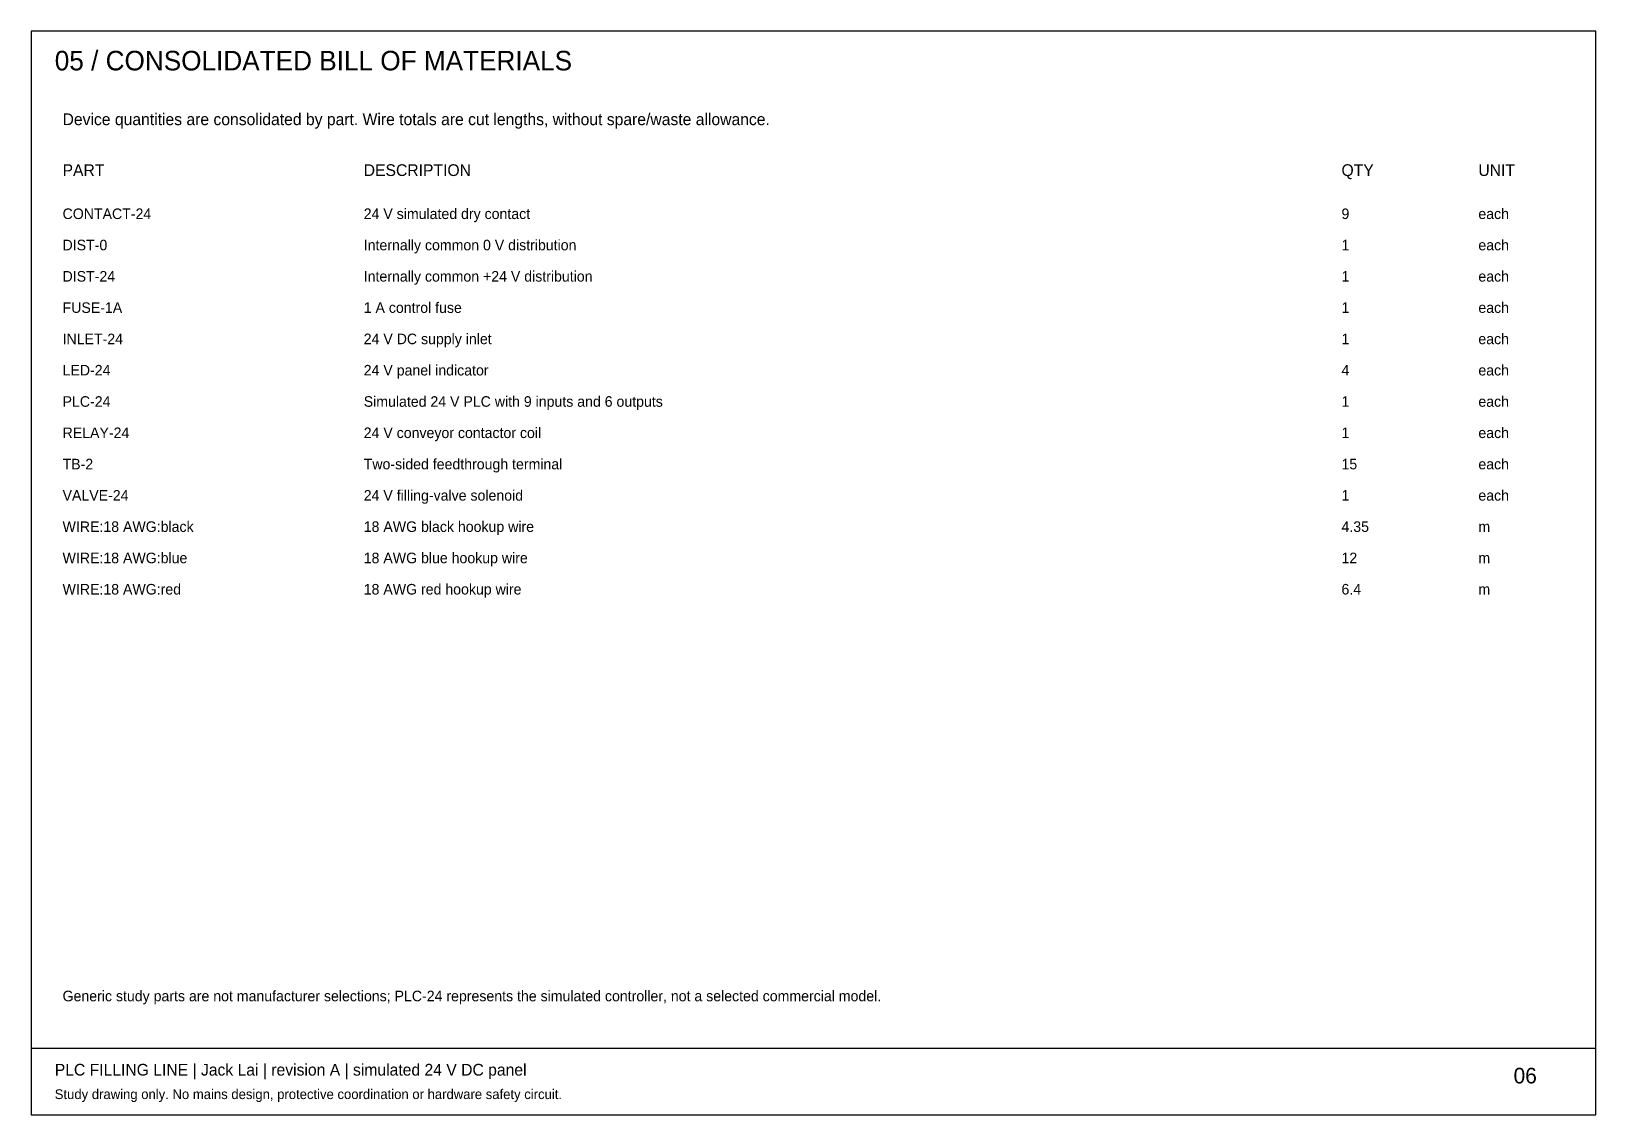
# Paper-space layout 'BOM' of a CAD drawing. Header units: millimetres. Extents: x 10 to 410, y 10 to 287.
import ezdxf

# ---------------------------------------------------------------- set-up
doc = ezdxf.new("R2010")
doc.units = ezdxf.units.MM

psp = doc.layouts.new('BOM')

# ---------------------------------------------------------------- linework, layer by layer
psp.add_line((10, 27), (410, 27))
psp.add_lwpolyline([(10, 10), (410, 10), (410, 287), (10, 287)], close=True)

# ---------------------------------------------------------------- texts
for s, height, p in [('05 / CONSOLIDATED BILL OF MATERIALS', 5, (16, 277)), ('Device quantities are consolidated by part. Wire totals are cut lengths, without spare/waste allowance.', 3, (18, 263)), ('PART', 3, (18, 250)), ('DESCRIPTION', 3, (95, 250)), ('QTY', 3, (345, 250)), ('UNIT', 3, (380, 250)), ('CONTACT-24', 2.7, (18, 239)), ('24 V simulated dry contact', 2.7, (95, 239)), ('9', 2.7, (345, 239)), ('each', 2.7, (380, 239)), ('DIST-0', 2.7, (18, 231)), ('Internally common 0 V distribution', 2.7, (95, 231)), ('1', 2.7, (345, 231)), ('each', 2.7, (380, 231)), ('DIST-24', 2.7, (18, 223)), ('Internally common +24 V distribution', 2.7, (95, 223)), ('1', 2.7, (345, 223)), ('each', 2.7, (380, 223)), ('FUSE-1A', 2.7, (18, 215)), ('1 A control fuse', 2.7, (95, 215)), ('1', 2.7, (345, 215)), ('each', 2.7, (380, 215)), ('INLET-24', 2.7, (18, 207)), ('24 V DC supply inlet', 2.7, (95, 207)), ('1', 2.7, (345, 207)), ('each', 2.7, (380, 207)), ('LED-24', 2.7, (18, 199)), ('24 V panel indicator', 2.7, (95, 199)), ('4', 2.7, (345, 199)), ('each', 2.7, (380, 199)), ('PLC-24', 2.7, (18, 191)), ('Simulated 24 V PLC with 9 inputs and 6 outputs', 2.7, (95, 191)), ('1', 2.7, (345, 191)), ('each', 2.7, (380, 191)), ('RELAY-24', 2.7, (18, 183)), ('24 V conveyor contactor coil', 2.7, (95, 183)), ('1', 2.7, (345, 183)), ('each', 2.7, (380, 183)), ('TB-2', 2.7, (18, 175)), ('Two-sided feedthrough terminal', 2.7, (95, 175)), ('15', 2.7, (345, 175)), ('each', 2.7, (380, 175)), ('VALVE-24', 2.7, (18, 167)), ('24 V filling-valve solenoid', 2.7, (95, 167)), ('1', 2.7, (345, 167)), ('each', 2.7, (380, 167)), ('WIRE:18 AWG:black', 2.7, (18, 159)), ('18 AWG black hookup wire', 2.7, (95, 159)), ('4.35', 2.7, (345, 159)), ('m', 2.7, (380, 159)), ('WIRE:18 AWG:blue', 2.7, (18, 151)), ('18 AWG blue hookup wire', 2.7, (95, 151)), ('12', 2.7, (345, 151)), ('m', 2.7, (380, 151)), ('WIRE:18 AWG:red', 2.7, (18, 143)), ('18 AWG red hookup wire', 2.7, (95, 143)), ('6.4', 2.7, (345, 143)), ('m', 2.7, (380, 143)), ('Generic study parts are not manufacturer selections; PLC-24 represents the simulated controller, not a selected commercial model.', 2.7, (18, 39)), ('PLC FILLING LINE | Jack Lai | revision A | simulated 24 V DC panel', 3, (16, 20)), ('06', 4, (389, 18)), ('Study drawing only. No mains design, protective coordination or hardware safety circuit.', 2.5, (16, 14))]:
    psp.add_text(s, height=height).set_placement(p)

doc.saveas('drawing.dxf')
